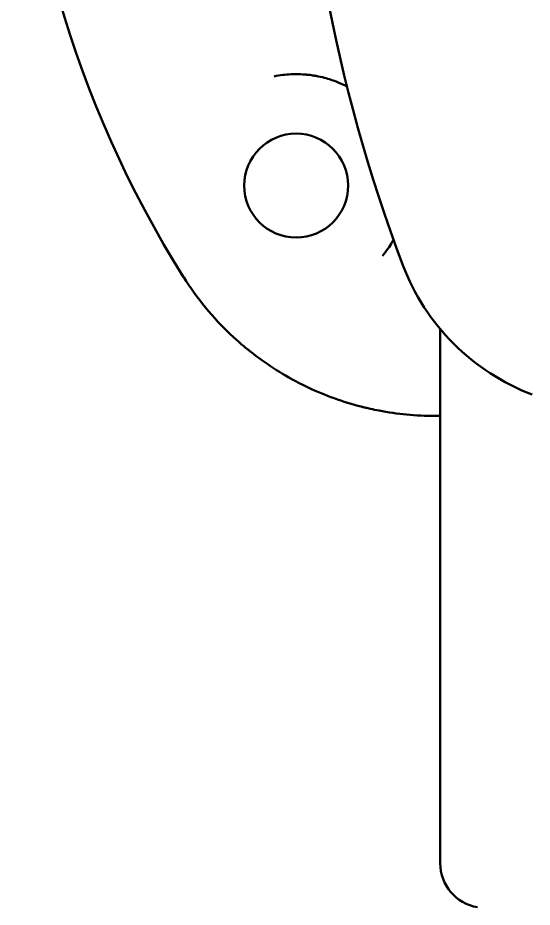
# Model space of a CAD drawing. Header units: millimetres. Extents: x 1510 to 10524, y 7125 to 13164.
# Drawn here: x 7783.96 to 7790.89, y 12875.54 to 12887.51 of the extents above; entities that cross this region are included whole.
import ezdxf

# ---------------------------------------------------------------- set-up
doc = ezdxf.new("R2010")
doc.units = ezdxf.units.MM
doc.header["$LTSCALE"] = 4
doc.layers.add('Visible (ISO)', color=7, linetype='Continuous', lineweight=50)

msp = doc.modelspace()

# ---------------------------------------------------------------- linework, layer by layer
at = {"layer": 'Visible (ISO)'}
for p, q in [((7789.653, 12876.129), (7789.653, 12883.321)), ((7789.653, 12882.152), (7789.581, 12882.152))]:
    msp.add_line(p, q, dxfattribs=at)
msp.add_circle((7787.713, 12885.252), 0.7, dxfattribs=at)
for centre, radius, start, end in [((7798.463, 12891.752), 14.5, 147.769, 212.231), ((7809.113, 12891.752), 21.35, 159.2294, 200.7706), ((7791.956, 12885.244), 3, 200.7706, 249.2294), ((7790.253, 12876.129), 0.6, 180, 260.5683)]:
    msp.add_arc(centre, radius, start, end, dxfattribs=at)
for points, knots in [([(7788.398, 12886.587), (7788.383, 12886.594), (7788.368, 12886.602), (7788.352, 12886.609), (7788.339, 12886.615), (7788.326, 12886.621), (7788.312, 12886.627), (7788.311, 12886.628), (7788.31, 12886.628), (7788.309, 12886.628), (7788.294, 12886.635), (7788.284, 12886.639), (7788.271, 12886.644), (7788.215, 12886.667), (7788.155, 12886.687), (7788.093, 12886.703), (7788.057, 12886.712), (7788.02, 12886.721), (7787.982, 12886.728), (7787.961, 12886.731), (7787.939, 12886.735), (7787.918, 12886.738), (7787.903, 12886.74), (7787.889, 12886.742), (7787.874, 12886.743), (7787.872, 12886.743), (7787.87, 12886.744), (7787.868, 12886.744), (7787.858, 12886.745), (7787.853, 12886.745), (7787.846, 12886.746), (7787.783, 12886.751), (7787.714, 12886.754), (7787.641, 12886.75), (7787.57, 12886.747), (7787.495, 12886.738), (7787.416, 12886.722)], [0.7237964, 0.7237964, 0.7237964, 0.7237964, 0.7371094, 0.7371094, 0.7371094, 0.7486542, 0.7486542, 0.7486542, 0.7494981, 0.7494981, 0.7494981, 0.7615712, 0.7615712, 0.7615712, 0.8142434, 0.8142434, 0.8142434, 0.8448873, 0.8448873, 0.8448873, 0.8618315, 0.8618315, 0.8618315, 0.8730752, 0.8730752, 0.8730752, 0.8746471, 0.8746471, 0.8746471, 0.88162, 0.88162, 0.88162, 0.9417733, 0.9417733, 0.9417733, 1, 1, 1, 1]), ([(7788.877, 12884.305), (7788.928, 12884.368), (7788.971, 12884.432), (7789.007, 12884.493), (7789.013, 12884.503), (7789.019, 12884.513), (7789.024, 12884.523)], [0, 0, 0, 0, 0.05842974, 0.05842974, 0.05842974, 0.06783732, 0.06783732, 0.06783732, 0.06783732]), ([(7789.581, 12882.152), (7789.325, 12882.152), (7789.074, 12882.176), (7788.83, 12882.223), (7788.79, 12882.231), (7788.749, 12882.239), (7788.709, 12882.248), (7788.689, 12882.252), (7788.669, 12882.257), (7788.649, 12882.262), (7788.639, 12882.264), (7788.629, 12882.267), (7788.619, 12882.269), (7788.614, 12882.27), (7788.609, 12882.272), (7788.604, 12882.273), (7788.599, 12882.274), (7788.595, 12882.275), (7788.59, 12882.277), (7788.342, 12882.34), (7788.103, 12882.427), (7787.876, 12882.533), (7787.839, 12882.551), (7787.801, 12882.569), (7787.764, 12882.588), (7787.746, 12882.598), (7787.727, 12882.607), (7787.709, 12882.617), (7787.7, 12882.622), (7787.69, 12882.627), (7787.681, 12882.632), (7787.677, 12882.634), (7787.672, 12882.637), (7787.668, 12882.639), (7787.663, 12882.642), (7787.659, 12882.644), (7787.654, 12882.647), (7787.431, 12882.769), (7787.221, 12882.913), (7787.027, 12883.074), (7786.994, 12883.101), (7786.963, 12883.128), (7786.931, 12883.156), (7786.915, 12883.17), (7786.9, 12883.184), (7786.884, 12883.198), (7786.869, 12883.212), (7786.854, 12883.226), (7786.838, 12883.24), (7786.593, 12883.472), (7786.377, 12883.734), (7786.198, 12884.018)], [0, 0, 0, 0, 0.1875, 0.1875, 0.1875, 0.21875, 0.21875, 0.21875, 0.234375, 0.234375, 0.234375, 0.242188, 0.242188, 0.242188, 0.246094, 0.246094, 0.246094, 0.25, 0.25, 0.25, 0.4375, 0.4375, 0.4375, 0.46875, 0.46875, 0.46875, 0.484375, 0.484375, 0.484375, 0.492188, 0.492188, 0.492188, 0.496094, 0.496094, 0.496094, 0.5, 0.5, 0.5, 0.6875, 0.6875, 0.6875, 0.71875, 0.71875, 0.71875, 0.734375, 0.734375, 0.734375, 0.75, 0.75, 0.75, 1, 1, 1, 1])]:
    msp.add_open_spline(points, degree=3, knots=knots, dxfattribs=at)

doc.saveas('drawing.dxf')
